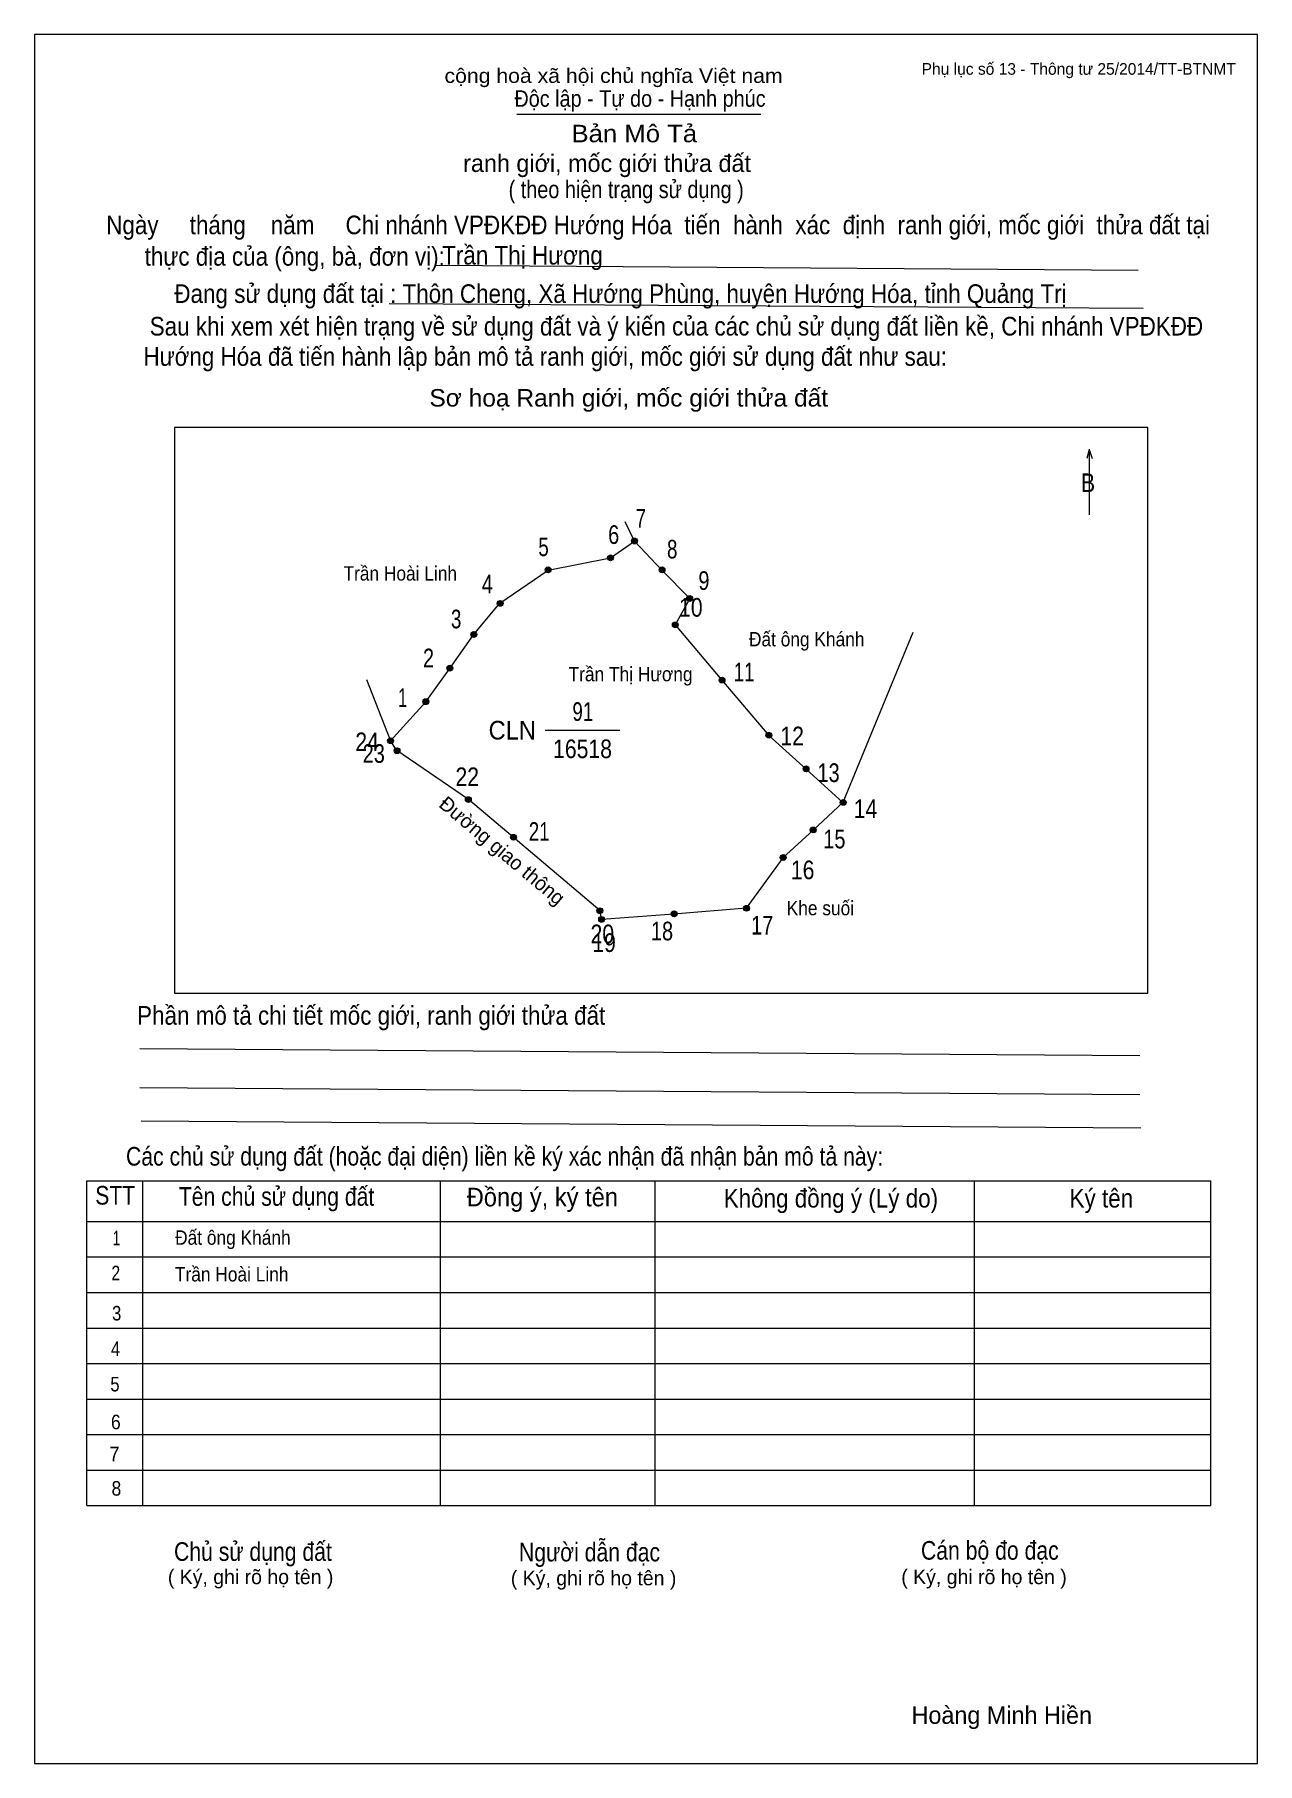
# Model space of a CAD drawing. Header units: centimetres. Extents: x 0 to 21, y 0 to 29.7.
import ezdxf
from ezdxf.enums import TextEntityAlignment as Align

# ---------------------------------------------------------------- set-up
doc = ezdxf.new("R2010")
doc.units = ezdxf.units.CM
doc.header["$LTSCALE"] = 0.13
for name, color, linetype, lineweight in [('1', 7, 'Continuous', 13), ('32', 7, 'Continuous', 13), ('33', 7, 'Continuous', 13), ('6', 7, 'Continuous', 13), ('62', 7, 'Continuous', 13)]:
    doc.layers.add(name, color=color, linetype=linetype, lineweight=lineweight)
for name, color, linetype in [('2', 7, 'Continuous'), ('34', 7, 'Continuous'), ('63', 7, 'Continuous')]:
    doc.layers.add(name, color=color, linetype=linetype)

msp = doc.modelspace()

# ---------------------------------------------------------------- hatches: boundary and pattern name
at = {"layer": '32'}
for points in [[(10.3524, 21.0002, 1), (10.2524, 21.0002, 1)], [(8.8692, 20.5058, 1), (8.7692, 20.5058, 1)], [(9.9404, 20.7118, 1), (9.8404, 20.7118, 1)], [(10.8262, 20.5058, 1), (10.7262, 20.5058, 1)], [(8.0452, 19.929, 1), (7.9452, 19.929, 1)], [(11.3, 20.0114, 1), (11.2, 20.0114, 1)], [(11.0528, 19.5582, 1), (10.9528, 19.5582, 1)], [(7.5921, 19.3934, 1), (7.4921, 19.3934, 1)], [(7.1801, 18.8166, 1), (7.0801, 18.8166, 1)], [(11.8562, 18.6107, 1), (11.7562, 18.6107, 1)], [(6.7681, 18.2399, 1), (6.6681, 18.2399, 1)], [(6.1633, 17.5687, 1), (6.0633, 17.5687, 1)], [(12.6596, 17.6631, 1), (12.5596, 17.6631, 1)], [(6.2753, 17.3977, 1), (6.1753, 17.3977, 1)], [(13.2981, 17.0863, 1), (13.1981, 17.0863, 1)], [(7.4989, 16.5577, 1), (7.3989, 16.5577, 1)], [(13.9367, 16.5095, 1), (13.8367, 16.5095, 1)], [(13.4217, 16.0357, 1), (13.3217, 16.0357, 1)], [(8.2739, 15.9109, 1), (8.1739, 15.9109, 1)], [(12.9068, 15.5619, 1), (12.8068, 15.5619, 1)], [(9.7575, 14.6489, 1), (9.6575, 14.6489, 1)], [(11.0314, 14.5954, 1), (10.9314, 14.5954, 1)], [(12.2756, 14.6901, 1), (12.1756, 14.6901, 1)], [(9.7876, 14.5002, 1), (9.6876, 14.5002, 1)]]:
    msp.add_hatch(color=256, dxfattribs=at).paths.add_polyline_path(points)

# ---------------------------------------------------------------- linework, layer by layer
at = {"layer": '1'}
msp.add_lwpolyline([(21, 0), (21, 29.7), (0, 29.7), (0, 0)], close=True, dxfattribs=at)
at = {"layer": '32'}
for centre in [(10.3024, 21.0002), (8.8192, 20.5058), (9.8904, 20.7118), (10.7762, 20.5058), (7.9952, 19.929), (11.25, 20.0114), (11.0028, 19.5582), (7.5421, 19.3934), (7.1301, 18.8166), (11.8062, 18.6107), (6.7181, 18.2399), (6.1133, 17.5687), (12.6096, 17.6631), (6.2253, 17.3977), (13.2481, 17.0863), (7.4489, 16.5577), (13.8867, 16.5095), (13.3717, 16.0357), (8.2239, 15.9109), (12.8568, 15.5619), (9.7075, 14.6489), (10.9814, 14.5954), (12.2256, 14.6901), (9.7376, 14.5002)]:
    msp.add_circle(centre, 0.05, dxfattribs=at)
at = {"layer": '33'}
msp.add_line((8.77, 17.75), (10.05, 17.75), dxfattribs=at)
at = {"layer": '6'}
for p, q in [((10.3, 21), (10.14, 21.33)), ((15.08, 19.43), (13.88, 16.51)), ((5.7, 18.62), (6.11, 17.57))]:
    msp.add_line(p, q, dxfattribs=at)
msp.add_lwpolyline([(6.11, 17.57), (6.72, 18.24), (7.13, 18.81), (7.54, 19.39), (7.99, 19.93), (8.82, 20.5), (9.89, 20.71), (10.3, 21), (10.77, 20.5), (11.25, 20.01), (11, 19.56), (11.8, 18.61), (12.61, 17.66), (13.25, 17.08), (13.88, 16.51), (13.37, 16.03), (12.85, 15.56), (12.22, 14.69), (10.98, 14.59), (9.74, 14.5), (9.71, 14.65), (8.22, 15.91), (7.45, 16.56), (6.22, 17.4)], close=True, dxfattribs=at)
at = {"layer": '62'}
for p, q in [((8.28, 28.33), (12.47, 28.33)), ((6.89, 25.74), (18.95, 25.65)), ((6.09, 25.08), (19.04, 25)), ((18.11, 22.58), (18.11, 21.45)), ((18.11, 22.57), (18.07, 22.42)), ((18.11, 22.57), (18.16, 22.42)), ((1.81, 12.28), (18.98, 12.16)), ((1.81, 11.61), (18.98, 11.49)), ((1.83, 11.04), (19, 10.92)), ((0.9, 10.01), (20.2, 10.01)), ((0.9, 4.43), (0.9, 10.01)), ((1.86, 4.43), (1.86, 10.01)), ((6.97, 4.43), (6.97, 9.99)), ((10.66, 4.43), (10.66, 9.99)), ((16.14, 4.43), (16.14, 10.01)), ((20.2, 4.43), (20.2, 10.01)), ((0.9, 9.31), (20.2, 9.31)), ((0.9, 8.7), (20.2, 8.7)), ((0.9, 8.09), (20.2, 8.09)), ((0.9, 7.48), (20.2, 7.48)), ((0.9, 6.87), (20.2, 6.87)), ((0.9, 6.26), (20.2, 6.26)), ((0.9, 5.65), (20.2, 5.65)), ((0.9, 5.04), (20.2, 5.04)), ((0.9, 4.43), (20.2, 4.43))]:
    msp.add_line(p, q, dxfattribs=at)
msp.add_lwpolyline([(2.4, 13.23), (19.12, 13.23), (19.12, 22.95), (2.4, 22.95)], close=True, dxfattribs=at)

# ---------------------------------------------------------------- texts
at = {"layer": '2', "width": 0.9}
for s, p in [('Trần Hoài Linh', (6.28, 20.32)), ('Đất ông Khánh', (13.26, 19.19)), ('Trần Thị Hương', (10.235, 18.59)), ('Khe suối', (13.495, 14.57)), ('Đất ông Khánh', (3.405, 8.91)), ('Trần Hoài Linh', (3.385, 8.28))]:
    msp.add_text(s, height=0.2471, dxfattribs=at).set_placement(p, align=Align.CENTER)
at = {"layer": '2'}
msp.add_text('Đường giao thông', height=0.2471, rotation=320.048, dxfattribs=at).set_placement((7.9507, 15.5869), align=Align.CENTER)
at = {"layer": '32'}
for s, width, p in [('7', 0.75, (10.41, 21.23)), ('6', 0.8, (9.945, 20.95)), ('5', 0.75, (8.74, 20.74)), ('8', 0.75, (10.95, 20.7)), ('4', 0.8, (7.775, 20.1)), ('9', 0.8, (11.495, 20.16)), ('10', 0.85, (11.27, 19.7)), ('3', 0.75, (7.24, 19.5)), ('2', 0.8, (6.765, 18.83)), ('11', 0.75, (12.185, 18.59)), ('1', 0.65, (6.32, 18.15)), ('24', 0.85, (5.71, 17.39)), ('12', 0.85, (13.01, 17.49)), ('23', 0.8, (5.825, 17.19)), ('22', 0.85, (7.43, 16.79)), ('13', 0.8, (13.635, 16.86)), ('14', 0.85, (14.27, 16.24)), ('21', 0.75, (8.665, 15.85)), ('15', 0.8, (13.735, 15.72)), ('16', 0.85, (13.19, 15.19)), ('17', 0.8, (12.495, 14.24)), ('20', 0.85, (9.75, 14.09)), ('19', 0.85, (9.78, 13.94)), ('18', 0.8, (10.775, 14.14))]:
    msp.add_text(s, height=0.32, dxfattribs=dict(at, width=width)).set_placement(p, align=Align.CENTER)
at = {"layer": '33'}
for s, width, p in [('91', 0.75, (9.415, 17.91)), ('16518', 0.85, (9.41, 17.27))]:
    msp.add_text(s, height=0.32, dxfattribs=dict(at, width=width)).set_placement(p, align=Align.CENTER)
at = {"layer": '33', "width": 0.95}
msp.add_text('CLN', height=0.32, dxfattribs=at).set_placement((8.61, 17.59), align=Align.RIGHT)
at = {"layer": '34', "width": 0.9}
msp.add_text('Trần Thị Hương', height=0.32, dxfattribs=at).set_placement((7, 25.75))
at = {"layer": '62'}
for s, height, width, p in [('cộng hoà xã hội chủ nghĩa Việt nam', 0.2474, 1.1, (7.04, 28.87)), ('Độc lập - Tự do - Hạnh phúc', 0.2828, 0.9, (8.24, 28.46)), ('Bản Mô Tả', 0.3, 1.1, (9.22, 27.85)), ('( theo hiện trạng sử dụng )', 0.3, 0.85, (8.14, 26.89)), ('Ngày     tháng    năm     Chi nhánh VPĐKĐĐ Hướng Hóa  tiến  hành  xác  định  ranh giới, mốc giới  thửa đất tại ', 0.32, 0.9, (1.23, 26.27)), ('thực địa của (ông, bà, đơn vị): ', 0.32, 0.9, (1.89, 25.73)), ('Đang sử dụng đất tại : Thôn Cheng, Xã Hướng Phùng, huyện Hướng Hóa, tỉnh Quảng Trị', 0.32, 0.9, (2.4, 25.09)), (' Sau khi xem xét hiện trạng về sử dụng đất và ý kiến của các chủ sử dụng đất liền kề, Chi nhánh VPĐKĐĐ ', 0.32, 0.9, (1.87, 24.53)), ('Hướng Hóa đã tiến hành lập bản mô tả ranh giới, mốc giới sử dụng đất như sau:', 0.32, 0.9, (1.87, 24.01)), ('Sơ hoạ Ranh giới, mốc giới thửa đất', 0.3, 1.05, (6.78, 23.31)), ('B', 0.32, 0.85, (17.97, 21.84)), ('Phần mô tả chi tiết mốc giới, ranh giới thửa đất ', 0.32, 0.9, (1.76, 12.69)), ('Các chủ sử dụng đất (hoặc đại diện) liền kề ký xác nhận đã nhận bản mô tả này:', 0.32, 0.85, (1.57, 10.27))]:
    msp.add_text(s, height=height, dxfattribs=dict(at, width=width)).set_placement(p)
msp.add_text('ranh giới, mốc giới thửa đất', height=0.3, dxfattribs=at).set_placement((7.36, 27.34))
for s, height, width, p in [('STT', 0.32, 0.85, (1.385, 9.6)), ('Tên chủ sử dụng đất', 0.32, 0.85, (4.155, 9.58)), ('Đồng ý, ký tên', 0.32, 0.95, (8.72, 9.57)), ('Không đồng ý (Lý do)', 0.32, 0.9, (13.675, 9.55)), ('Ký tên', 0.32, 0.9, (18.32, 9.55)), ('1', 0.25, 0.7, (1.405, 8.9)), ('2', 0.25, 0.8, (1.395, 8.3)), ('3', 0.25, 0.85, (1.41, 7.61)), ('4', 0.25, 0.85, (1.39, 7)), ('5', 0.25, 0.85, (1.38, 6.39)), ('6', 0.25, 0.9, (1.395, 5.74)), ('7', 0.25, 0.95, (1.37, 5.19)), ('8', 0.25, 0.9, (1.405, 4.6)), ('Người dẫn đạc', 0.32, 0.85, (9.53, 3.47)), ('Chủ sử dụng đất', 0.32, 0.85, (3.75, 3.48)), ('Cán bộ đo đạc', 0.32, 0.85, (16.405, 3.5))]:
    msp.add_text(s, height=height, dxfattribs=dict(at, width=width)).set_placement(p, align=Align.CENTER)
for p in [(3.71, 3.08), (9.6, 3.06), (16.305, 3.08)]:
    msp.add_text('( Ký, ghi rõ họ tên )', height=0.25, dxfattribs=at).set_placement(p, align=Align.CENTER)
at = {"layer": '63'}
msp.add_text('Phụ lục số 13 - Thông tư 25/2014/TT-BTNMT', height=0.2, dxfattribs=at).set_placement((20.63, 29.01), align=Align.RIGHT)
msp.add_text('Hoàng Minh Hiền', height=0.3, dxfattribs=at).set_placement((16.61, 0.68), align=Align.CENTER)

doc.saveas('drawing.dxf')
